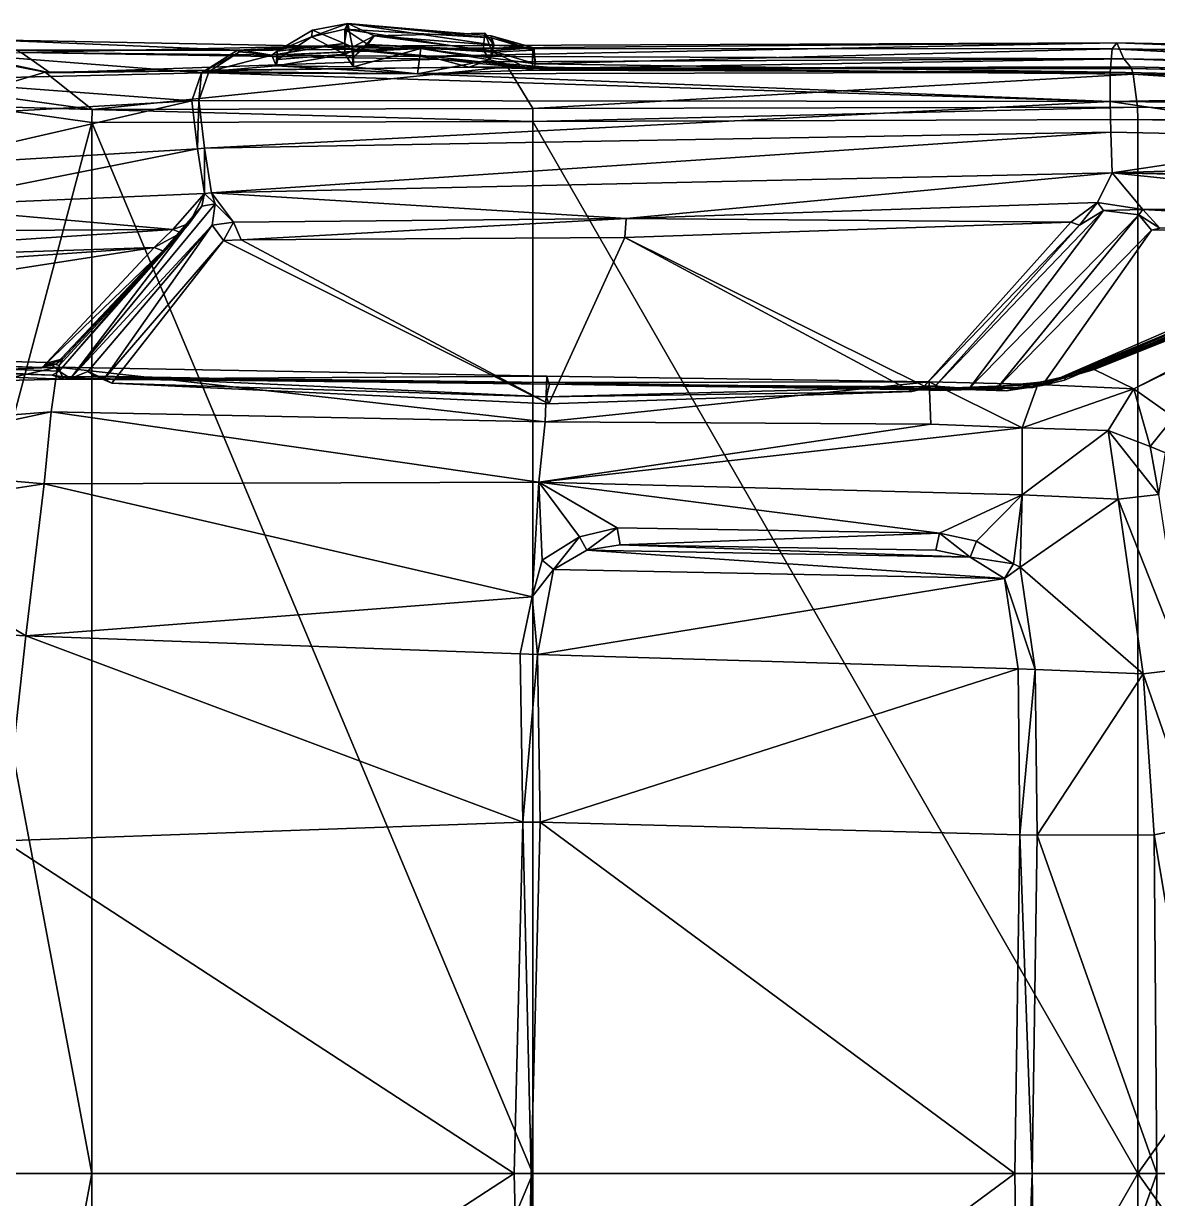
# Model space of a CAD drawing. Header units: metres. Extents: x -7 to 7, y -2.9 to 2.9.
# Drawn here: x -1.993 to 0.642, y -0.058 to 2.673 of the extents above; entities that cross this region are included whole.
import ezdxf

# ---------------------------------------------------------------- set-up
doc = ezdxf.new("R2010")
doc.units = ezdxf.units.M

msp = doc.modelspace()

# ---------------------------------------------------------------- linework, layer by layer
for points in [[(-1.32165, 2.6571, 0.349059), (-1.24695, 2.62613, 0.331205), (-1.40345, 2.60874, 0.321786)], [(-1.40345, 2.60874, 0.321786), (-1.32416, 2.64196, 0.4336), (-1.32165, 2.6571, 0.349059)], [(-1.24652, 2.6599, 0.430142), (-1.23966, 2.67296, 0.370138), (-1.32416, 2.64196, 0.4336)], [(-1.32416, 2.64196, 0.4336), (-1.23966, 2.67296, 0.370138), (-1.32165, 2.6571, 0.349059)], [(-1.32416, 2.64196, 0.4336), (-1.2466, 2.6015, 0.440713), (-1.24652, 2.6599, 0.430142)], [(-1.23966, 2.67296, 0.370138), (-1.24695, 2.62613, 0.331205), (-1.32165, 2.6571, 0.349059)], [(-1.23966, 2.67296, 0.370138), (-1.22886, 2.61796, 0.328413), (-1.24695, 2.62613, 0.331205)], [(-1.2466, 2.6015, 0.440713), (-1.19314, 2.62447, 0.430152), (-1.24652, 2.6599, 0.430142)], [(-0.905287, 2.63955, 0.415147), (-1.23966, 2.67296, 0.370138), (-1.24652, 2.6599, 0.430142)], [(-1.24652, 2.6599, 0.430142), (-0.901597, 2.60625, 0.428492), (-0.905287, 2.63955, 0.415147)], [(-1.19314, 2.62447, 0.430152), (-0.901597, 2.60625, 0.428492), (-1.24652, 2.6599, 0.430142)], [(-1.17836, 2.64461, 0.360145), (-1.22886, 2.61796, 0.328413), (-1.23966, 2.67296, 0.370138)], [(-1.23966, 2.67296, 0.370138), (-0.905287, 2.63955, 0.415147), (-0.90634, 2.64453, 0.380146)], [(-0.899438, 2.62259, 0.353485), (-1.23966, 2.67296, 0.370138), (-0.90634, 2.64453, 0.380146)], [(-0.899438, 2.62259, 0.353485), (-1.17836, 2.64461, 0.360145), (-1.23966, 2.67296, 0.370138)], [(-0.899438, 2.62259, 0.353485), (-0.920838, 2.65053, 0.341915), (-1.17836, 2.64461, 0.360145)], [(-0.920838, 2.65053, 0.341915), (-0.924574, 2.61176, 0.434739), (-1.17836, 2.64461, 0.360145)], [(-0.904421, 2.60909, 0.344236), (-0.924574, 2.61176, 0.434739), (-0.920838, 2.65053, 0.341915)], [(-0.899438, 2.62259, 0.353485), (-0.904421, 2.60909, 0.344236), (-0.920838, 2.65053, 0.341915)], [(-1.49603, 2.61105, 0.193789), (-2.07531, 2.63479, -0.394852), (-2.25022, 2.61085, 0.172355)], [(-1.30951, 2.62029, -0.307766), (-1.99899, 2.60551, -0.699842), (-2.07531, 2.63479, -0.394852)], [(-2.07531, 2.63479, -0.394852), (-1.49603, 2.61105, 0.193789), (-1.30951, 2.62029, -0.307766)], [(-1.40345, 2.60874, 0.321786), (-1.24695, 2.62613, 0.331205), (-1.41616, 2.59934, 0.302661)], [(-1.41616, 2.59934, 0.302661), (-1.24695, 2.62613, 0.331205), (-1.22623, 2.60676, 0.310563)], [(-1.32416, 2.64196, 0.4336), (-1.40345, 2.60874, 0.321786), (-1.40197, 2.5893, 0.443252)], [(-1.2466, 2.6015, 0.440713), (-1.32416, 2.64196, 0.4336), (-1.40197, 2.5893, 0.443252)], [(-1.07003, 2.61474, 0.260155), (0.547919, 2.62789, -0.279849), (-1.29672, 2.62041, -0.29193)], [(0.547919, 2.62789, -0.279849), (-1.04982, 2.59686, -0.796142), (-1.29672, 2.62041, -0.29193)], [(-1.22886, 2.61796, 0.328413), (-1.22623, 2.60676, 0.310563), (-1.24695, 2.62613, 0.331205)], [(-1.19314, 2.62447, 0.430152), (-1.2466, 2.6015, 0.440713), (-1.22881, 2.59276, 0.440162)], [(-1.17836, 2.64461, 0.360145), (-1.22881, 2.59276, 0.440162), (-1.22886, 2.61796, 0.328413)], [(-1.22881, 2.59276, 0.440162), (-1.17836, 2.64461, 0.360145), (-1.19314, 2.62447, 0.430152)], [(-1.17836, 2.64461, 0.360145), (-0.924574, 2.61176, 0.434739), (-1.19314, 2.62447, 0.430152)], [(-0.901597, 2.60625, 0.428492), (-1.19314, 2.62447, 0.430152), (-0.924574, 2.61176, 0.434739)], [(0.547919, 2.62789, -0.279849), (-1.07003, 2.61474, 0.260155), (0.537069, 2.61393, 0.260155)], [(-1.04982, 2.59686, -0.796142), (0.547919, 2.62789, -0.279849), (0.564314, 2.59091, -0.779838)], [(-0.809237, 2.61089, 0.409718), (-0.90634, 2.64453, 0.380146), (-0.905287, 2.63955, 0.415147)], [(-0.807509, 2.61619, 0.376727), (-0.899438, 2.62259, 0.353485), (-0.90634, 2.64453, 0.380146)], [(-0.90634, 2.64453, 0.380146), (-0.809237, 2.61089, 0.409718), (-0.807509, 2.61619, 0.376727)], [(-0.809237, 2.61089, 0.409718), (-0.905287, 2.63955, 0.415147), (-0.901597, 2.60625, 0.428492)], [(-0.899438, 2.62259, 0.353485), (-0.807509, 2.61619, 0.376727), (-0.904421, 2.60909, 0.344236)], [(0.537069, 2.61393, 0.260155), (2.36742, 2.59377, -0.215551), (0.547919, 2.62789, -0.279849)], [(2.36742, 2.59377, -0.215551), (2.34578, 2.56036, -0.710614), (0.547919, 2.62789, -0.279849)], [(0.547919, 2.62789, -0.279849), (2.34578, 2.56036, -0.710614), (0.564314, 2.59091, -0.779838)], [(-1.57944, 2.55809, 0.469455), (-2.25022, 2.61085, 0.172355), (-2.25632, 2.5421, 0.445176)], [(-2.25022, 2.61085, 0.172355), (-1.57944, 2.55809, 0.469455), (-1.49603, 2.61105, 0.193789)], [(-1.93148, 2.55815, -0.989828), (-2.13942, 2.59862, -1.15531), (-2.15164, 2.60214, -1.10246)], [(-1.93148, 2.55815, -0.989828), (-2.15164, 2.60214, -1.10246), (-2.13295, 2.601, -0.984841)], [(-1.9425, 2.55998, -1.15983), (-2.10732, 2.51068, -1.30218), (-2.13942, 2.59862, -1.15531)], [(-2.13942, 2.59862, -1.15531), (-1.93148, 2.55815, -0.989828), (-1.9425, 2.55998, -1.15983)], [(-2.13295, 2.601, -0.984841), (-1.99899, 2.60551, -0.699842), (-1.93148, 2.55815, -0.989828)], [(-1.99899, 2.60551, -0.699842), (-1.30951, 2.62029, -0.307766), (-1.07126, 2.5959, -0.792499)], [(-1.02814, 2.5904, -0.836287), (-1.93148, 2.55815, -0.989828), (-1.99899, 2.60551, -0.699842)], [(-1.02814, 2.5904, -0.836287), (-1.99899, 2.60551, -0.699842), (-1.07126, 2.5959, -0.792499)], [(-1.57944, 2.55809, 0.469455), (-1.49135, 2.6072, 0.23117), (-1.49603, 2.61105, 0.193789)], [(-1.56191, 2.56134, 0.467894), (-1.49135, 2.6072, 0.23117), (-1.57944, 2.55809, 0.469455)], [(-1.56191, 2.56134, 0.467894), (-1.41616, 2.59934, 0.302661), (-1.49135, 2.6072, 0.23117)], [(-1.4061, 2.57431, 0.457272), (-1.41616, 2.59934, 0.302661), (-1.56191, 2.56134, 0.467894)], [(-1.4808, 2.61058, 0.203139), (-1.29672, 2.62041, -0.29193), (-1.49603, 2.61105, 0.193789)], [(-1.49603, 2.61105, 0.193789), (-1.29672, 2.62041, -0.29193), (-1.30951, 2.62029, -0.307766)], [(-1.49603, 2.61105, 0.193789), (-1.49135, 2.6072, 0.23117), (-1.4808, 2.61058, 0.203139)], [(-1.41616, 2.59934, 0.302661), (-1.4808, 2.61058, 0.203139), (-1.49135, 2.6072, 0.23117)], [(-1.07003, 2.61474, 0.260155), (-1.29672, 2.62041, -0.29193), (-1.4808, 2.61058, 0.203139)], [(-1.41616, 2.59934, 0.302661), (-1.07003, 2.61474, 0.260155), (-1.4808, 2.61058, 0.203139)], [(-1.07003, 2.61474, 0.260155), (-1.41616, 2.59934, 0.302661), (-1.22623, 2.60676, 0.310563)], [(-1.4061, 2.57431, 0.457272), (-1.40345, 2.60874, 0.321786), (-1.41616, 2.59934, 0.302661)], [(-1.40197, 2.5893, 0.443252), (-1.40345, 2.60874, 0.321786), (-1.4061, 2.57431, 0.457272)], [(-1.2466, 2.6015, 0.440713), (-1.4061, 2.57431, 0.457272), (-1.22645, 2.57253, 0.45435)], [(-1.4061, 2.57431, 0.457272), (-1.2466, 2.6015, 0.440713), (-1.40197, 2.5893, 0.443252)], [(-1.29672, 2.62041, -0.29193), (-1.07126, 2.5959, -0.792499), (-1.30951, 2.62029, -0.307766)], [(-1.07126, 2.5959, -0.792499), (-1.29672, 2.62041, -0.29193), (-1.04982, 2.59686, -0.796142)], [(-1.22645, 2.57253, 0.45435), (-1.22881, 2.59276, 0.440162), (-1.2466, 2.6015, 0.440713)], [(-1.22881, 2.59276, 0.440162), (-1.22623, 2.60676, 0.310563), (-1.22886, 2.61796, 0.328413)], [(-1.22645, 2.57253, 0.45435), (-1.22623, 2.60676, 0.310563), (-1.22881, 2.59276, 0.440162)], [(-1.22623, 2.60676, 0.310563), (-1.22645, 2.57253, 0.45435), (-1.07003, 2.61474, 0.260155)], [(-1.07003, 2.61474, 0.260155), (-1.22645, 2.57253, 0.45435), (-1.0774, 2.55573, 0.510172)], [(-0.909433, 2.5883, 0.433706), (-1.07003, 2.61474, 0.260155), (-1.0774, 2.55573, 0.510172)], [(-1.07126, 2.5959, -0.792499), (-1.04982, 2.59686, -0.796142), (-1.02814, 2.5904, -0.836287)], [(-0.904421, 2.60909, 0.344236), (-0.803598, 2.57889, 0.354368), (-1.07003, 2.61474, 0.260155)], [(-1.07003, 2.61474, 0.260155), (-0.909433, 2.5883, 0.433706), (-0.904421, 2.60909, 0.344236)], [(-1.07003, 2.61474, 0.260155), (-0.803598, 2.57889, 0.354368), (0.537069, 2.61393, 0.260155)], [(0.564314, 2.59091, -0.779838), (-0.930961, 2.58413, -0.891936), (-1.04982, 2.59686, -0.796142)], [(-0.930961, 2.58413, -0.891936), (-1.02814, 2.5904, -0.836287), (-1.04982, 2.59686, -0.796142)], [(-0.909433, 2.5883, 0.433706), (-0.901597, 2.60625, 0.428492), (-0.924574, 2.61176, 0.434739)], [(-0.924574, 2.61176, 0.434739), (-0.904421, 2.60909, 0.344236), (-0.909433, 2.5883, 0.433706)], [(-0.810737, 2.56442, 0.427891), (-0.901597, 2.60625, 0.428492), (-0.909433, 2.5883, 0.433706)], [(-0.904421, 2.60909, 0.344236), (-0.807509, 2.61619, 0.376727), (-0.803598, 2.57889, 0.354368)], [(-0.809237, 2.61089, 0.409718), (-0.901597, 2.60625, 0.428492), (-0.810737, 2.56442, 0.427891)], [(-0.803598, 2.57889, 0.354368), (-0.809237, 2.61089, 0.409718), (-0.810737, 2.56442, 0.427891)], [(-0.807509, 2.61619, 0.376727), (-0.809237, 2.61089, 0.409718), (-0.803598, 2.57889, 0.354368)], [(0.537069, 2.61393, 0.260155), (-0.803598, 2.57889, 0.354368), (0.532647, 2.55996, 0.535171)], [(2.29722, 2.5217, 0.547909), (0.537069, 2.61393, 0.260155), (0.532647, 2.55996, 0.535171)], [(2.3466, 2.57674, 0.309615), (2.36742, 2.59377, -0.215551), (0.537069, 2.61393, 0.260155)], [(0.537069, 2.61393, 0.260155), (2.29722, 2.5217, 0.547909), (2.3466, 2.57674, 0.309615)], [(-0.868572, 2.57246, -1.17483), (-1.83345, 2.47296, -1.30738), (-1.9425, 2.55998, -1.15983)], [(-1.9425, 2.55998, -1.15983), (-0.957567, 2.57157, -0.984832), (-0.868572, 2.57246, -1.17483)], [(-0.957567, 2.57157, -0.984832), (-1.9425, 2.55998, -1.15983), (-1.93148, 2.55815, -0.989828)], [(-1.93148, 2.55815, -0.989828), (-1.02814, 2.5904, -0.836287), (-0.957567, 2.57157, -0.984832)], [(-1.83345, 2.47296, -1.30738), (-0.868572, 2.57246, -1.17483), (-0.809279, 2.47512, -1.32752)], [(-1.0774, 2.55573, 0.510172), (-1.4061, 2.57431, 0.457272), (-1.56191, 2.56134, 0.467894)], [(-1.4061, 2.57431, 0.457272), (-1.0774, 2.55573, 0.510172), (-1.22645, 2.57253, 0.45435)], [(-1.0774, 2.55573, 0.510172), (-0.810737, 2.56442, 0.427891), (-0.909433, 2.5883, 0.433706)], [(-1.02814, 2.5904, -0.836287), (-0.934404, 2.58009, -0.911788), (-0.957567, 2.57157, -0.984832)], [(-0.934404, 2.58009, -0.911788), (-1.02814, 2.5904, -0.836287), (-0.930961, 2.58413, -0.891936)], [(-0.794258, 2.56777, -0.976906), (-0.957567, 2.57157, -0.984832), (-0.934404, 2.58009, -0.911788)], [(-0.957567, 2.57157, -0.984832), (-0.76318, 2.56734, -0.994778), (-0.868572, 2.57246, -1.17483)], [(-0.76318, 2.56734, -0.994778), (-0.957567, 2.57157, -0.984832), (-0.794258, 2.56777, -0.976906)], [(-0.930961, 2.58413, -0.891936), (-0.794258, 2.56777, -0.976906), (-0.934404, 2.58009, -0.911788)], [(0.564314, 2.59091, -0.779838), (-0.746988, 2.56933, -0.979031), (-0.930961, 2.58413, -0.891936)], [(-0.794258, 2.56777, -0.976906), (-0.930961, 2.58413, -0.891936), (-0.746988, 2.56933, -0.979031)], [(0.585698, 2.55502, -1.16483), (-0.809279, 2.47512, -1.32752), (-0.868572, 2.57246, -1.17483)], [(-0.76318, 2.56734, -0.994778), (0.585698, 2.55502, -1.16483), (-0.868572, 2.57246, -1.17483)], [(0.532647, 2.55996, 0.535171), (-0.803598, 2.57889, 0.354368), (-0.810737, 2.56442, 0.427891)], [(-0.746988, 2.56933, -0.979031), (-0.76318, 2.56734, -0.994778), (-0.794258, 2.56777, -0.976906)], [(-0.746988, 2.56933, -0.979031), (0.581985, 2.56842, -0.999762), (-0.76318, 2.56734, -0.994778)], [(0.581985, 2.56842, -0.999762), (0.585698, 2.55502, -1.16483), (-0.76318, 2.56734, -0.994778)], [(-0.746988, 2.56933, -0.979031), (0.564314, 2.59091, -0.779838), (0.57983, 2.5721, -0.984036)], [(0.581985, 2.56842, -0.999762), (-0.746988, 2.56933, -0.979031), (0.57983, 2.5721, -0.984036)], [(2.34578, 2.56036, -0.710614), (2.31635, 2.53222, -0.974068), (0.564314, 2.59091, -0.779838)], [(0.564314, 2.59091, -0.779838), (2.31635, 2.53222, -0.974068), (0.57983, 2.5721, -0.984036)], [(2.31635, 2.53222, -0.974068), (0.581985, 2.56842, -0.999762), (0.57983, 2.5721, -0.984036)], [(2.31672, 2.52916, -0.989812), (0.585698, 2.55502, -1.16483), (0.581985, 2.56842, -0.999762)], [(2.31672, 2.52916, -0.989812), (0.581985, 2.56842, -0.999762), (2.31635, 2.53222, -0.974068)], [(-1.60174, 2.49321, 0.609899), (-2.25632, 2.5421, 0.445176), (-2.26639, 2.45503, 0.600202)], [(-2.25632, 2.5421, 0.445176), (-1.60174, 2.49321, 0.609899), (-1.57944, 2.55809, 0.469455)], [(-2.10732, 2.51068, -1.30218), (-1.9425, 2.55998, -1.15983), (-1.83345, 2.47296, -1.30738)], [(-1.5858, 2.49434, 0.61071), (-1.57944, 2.55809, 0.469455), (-1.60174, 2.49321, 0.609899)], [(0.532375, 2.49199, 0.665192), (-1.5635, 2.55844, 0.47183), (-1.5858, 2.49434, 0.61071)], [(-1.57944, 2.55809, 0.469455), (-1.5858, 2.49434, 0.61071), (-1.5635, 2.55844, 0.47183)], [(-1.57944, 2.55809, 0.469455), (-1.5635, 2.55844, 0.47183), (-1.56191, 2.56134, 0.467894)], [(-1.0774, 2.55573, 0.510172), (-1.56191, 2.56134, 0.467894), (-1.5635, 2.55844, 0.47183)], [(0.532375, 2.49199, 0.665192), (-1.0774, 2.55573, 0.510172), (-1.5635, 2.55844, 0.47183)], [(0.532647, 2.55996, 0.535171), (-0.810737, 2.56442, 0.427891), (-1.0774, 2.55573, 0.510172)], [(-1.0774, 2.55573, 0.510172), (0.532375, 2.49199, 0.665192), (0.532647, 2.55996, 0.535171)], [(-0.809279, 2.47512, -1.32752), (0.585698, 2.55502, -1.16483), (0.595511, 2.47861, -1.32674)], [(0.532375, 2.49199, 0.665192), (2.29722, 2.5217, 0.547909), (0.532647, 2.55996, 0.535171)], [(2.32211, 2.5256, -1.15482), (2.30596, 2.44101, -1.30737), (0.585698, 2.55502, -1.16483)], [(0.585698, 2.55502, -1.16483), (2.30596, 2.44101, -1.30737), (0.595511, 2.47861, -1.32674)], [(0.585698, 2.55502, -1.16483), (2.31672, 2.52916, -0.989812), (2.32211, 2.5256, -1.15482)], [(1.10447, 2.48612, 0.685193), (2.29722, 2.5217, 0.547909), (0.532375, 2.49199, 0.665192)], [(-2.26217, 2.34109, 0.675236), (-1.60174, 2.49321, 0.609899), (-2.26639, 2.45503, 0.600202)], [(-1.58853, 2.38133, 0.694649), (-1.60174, 2.49321, 0.609899), (-2.26217, 2.34109, 0.675236)], [(-1.83345, 2.47296, -1.30738), (-2.10391, 2.48096, -1.32015), (-2.10732, 2.51068, -1.30218)], [(-1.58853, 2.38133, 0.694649), (-1.5858, 2.49434, 0.61071), (-1.60174, 2.49321, 0.609899)], [(-1.5726, 2.38288, 0.695604), (-1.5858, 2.49434, 0.61071), (-1.58853, 2.38133, 0.694649)], [(-1.5726, 2.38288, 0.695604), (0.532375, 2.49199, 0.665192), (-1.5858, 2.49434, 0.61071)], [(0.534145, 2.42003, 0.735212), (0.532375, 2.49199, 0.665192), (-1.5726, 2.38288, 0.695604)], [(0.534145, 2.42003, 0.735212), (1.09229, 2.409, 0.750215), (0.532375, 2.49199, 0.665192)], [(0.532375, 2.49199, 0.665192), (1.09229, 2.409, 0.750215), (1.10447, 2.48612, 0.685193)], [(-1.83446, 2.44308, -1.32479), (-2.10391, 2.48096, -1.32015), (-1.83345, 2.47296, -1.30738)], [(-1.83446, 2.44308, -1.32479), (-2.10391, 1.43054, -1.3198), (-2.10391, 2.48096, -1.32015)], [(-1.83345, 2.47296, -1.30738), (-0.80942, 2.44504, -1.34479), (-1.83446, 2.44308, -1.32479)], [(-0.80942, 2.44504, -1.34479), (-1.83345, 2.47296, -1.30738), (-0.809279, 2.47512, -1.32752)], [(0.596606, 2.45008, -1.3448), (-0.80942, 2.44504, -1.34479), (0.595511, 2.47861, -1.32674)], [(0.595511, 2.47861, -1.32674), (-0.80942, 2.44504, -1.34479), (-0.809279, 2.47512, -1.32752)], [(2.30596, 2.44101, -1.30737), (0.596606, 2.45008, -1.3448), (0.595511, 2.47861, -1.32674)], [(-2.10391, 1.43054, -1.3198), (-1.83446, 2.44308, -1.32479), (-1.83446, 0, -1.32407)], [(-0.80942, 2.44504, -1.34479), (-0.80942, 0, -1.34407), (-1.83446, 2.44308, -1.32479)], [(-1.83446, 2.44308, -1.32479), (-0.80942, 0, -1.34407), (-1.83446, 0, -1.32407)], [(0.596606, 2.45008, -1.3448), (0.596606, 0, -1.34407), (-0.80942, 2.44504, -1.34479)], [(-0.80942, 2.44504, -1.34479), (0.596606, 0, -1.34407), (-0.80942, 0, -1.34407)], [(2.30412, 2.41135, -1.32478), (0.596606, 2.45008, -1.3448), (2.30596, 2.44101, -1.30737)], [(2.30412, 2.41135, -1.32478), (0.596606, 0, -1.34407), (0.596606, 2.45008, -1.3448)], [(-1.55632, 2.27915, 0.735736), (0.534145, 2.42003, 0.735212), (-1.5726, 2.38288, 0.695604)], [(0.53715, 2.32607, 0.785241), (0.534145, 2.42003, 0.735212), (-1.55632, 2.27915, 0.735736)], [(0.53715, 2.32607, 0.785241), (1.09229, 2.409, 0.750215), (0.534145, 2.42003, 0.735212)], [(1.09229, 2.409, 0.750215), (0.53715, 2.32607, 0.785241), (1.12199, 2.34433, 0.800235)], [(0.596606, 0, -1.34407), (2.30412, 2.41135, -1.32478), (2.30412, 0, -1.32407)], [(-2.25918, 2.24813, 0.730263), (-1.58853, 2.38133, 0.694649), (-2.26217, 2.34109, 0.675236)], [(-1.57256, 2.27783, 0.735112), (-1.58853, 2.38133, 0.694649), (-2.25918, 2.24813, 0.730263)], [(-1.57256, 2.27783, 0.735112), (-1.5726, 2.38288, 0.695604), (-1.58853, 2.38133, 0.694649)], [(-1.55632, 2.27915, 0.735736), (-1.5726, 2.38288, 0.695604), (-1.57256, 2.27783, 0.735112)], [(-1.55632, 2.27915, 0.735736), (-0.592675, 2.21943, 0.808889), (0.53715, 2.32607, 0.785241)], [(0.53715, 2.32607, 0.785241), (-0.592675, 2.21943, 0.808889), (0.503173, 2.2571, 0.833698)], [(0.503173, 2.2571, 0.833698), (0.608156, 2.24051, 0.823728), (0.53715, 2.32607, 0.785241)], [(1.481, 2.31384, 0.801911), (1.12199, 2.34433, 0.800235), (0.53715, 2.32607, 0.785241)], [(1.481, 2.31384, 0.801911), (0.53715, 2.32607, 0.785241), (1.47797, 2.30492, 0.799882)], [(1.47797, 2.30492, 0.799882), (0.53715, 2.32607, 0.785241), (1.35508, 2.24089, 0.839253)], [(1.35508, 2.24089, 0.839253), (0.53715, 2.32607, 0.785241), (0.608156, 2.24051, 0.823728)], [(0.68057, 1.7577, 1.83457), (1.52572, 2.30841, 0.916647), (0.587529, 1.8239, 1.86039)], [(1.48771, 2.26524, 0.896117), (0.587529, 1.8239, 1.86039), (1.52572, 2.30841, 0.916647)], [(-1.57256, 2.27783, 0.735112), (-2.25918, 2.24813, 0.730263), (-1.64587, 2.19431, 0.802694)], [(-1.57256, 2.27783, 0.735112), (-1.64587, 2.19431, 0.802694), (-1.60817, 2.20842, 0.808031)], [(-1.57256, 2.27783, 0.735112), (-1.60817, 2.20842, 0.808031), (-1.57844, 2.2485, 0.765372)], [(-1.54815, 2.25352, 0.755527), (-1.57256, 2.27783, 0.735112), (-1.57844, 2.2485, 0.765372)], [(-1.55632, 2.27915, 0.735736), (-1.57256, 2.27783, 0.735112), (-1.54815, 2.25352, 0.755527)], [(-0.592675, 2.21943, 0.808889), (-1.55632, 2.27915, 0.735736), (-1.50505, 2.211, 0.793308)], [(-1.50505, 2.211, 0.793308), (-1.55632, 2.27915, 0.735736), (-1.54815, 2.25352, 0.755527)], [(-1.64587, 2.19431, 0.802694), (-2.25918, 2.24813, 0.730263), (-2.87956, 2.1875, 0.740281)], [(-1.91038, 1.86517, 1.68538), (-1.57844, 2.2485, 0.765372), (-1.62651, 2.18634, 0.828564)], [(-1.88409, 1.8477, 1.70176), (-1.57844, 2.2485, 0.765372), (-1.91038, 1.86517, 1.68538)], [(-1.57844, 2.2485, 0.765372), (-1.88409, 1.8477, 1.70176), (-1.54815, 2.25352, 0.755527)], [(-1.88409, 1.8477, 1.70176), (-1.55448, 2.20418, 0.815874), (-1.54815, 2.25352, 0.755527)], [(-1.62651, 2.18634, 0.828564), (-1.57844, 2.2485, 0.765372), (-1.60817, 2.20842, 0.808031)], [(-1.50505, 2.211, 0.793308), (-1.54815, 2.25352, 0.755527), (-1.55448, 2.20418, 0.815874)], [(-0.592675, 2.21943, 0.808889), (0.440807, 2.21119, 0.854529), (0.503173, 2.2571, 0.833698)], [(0.461204, 2.20429, 0.871912), (0.503173, 2.2571, 0.833698), (0.440807, 2.21119, 0.854529)], [(0.466468, 1.85994, 1.87371), (1.43509, 2.25587, 0.840372), (0.441755, 1.85436, 1.84769)], [(1.43509, 2.25587, 0.840372), (1.31465, 2.22604, 0.870573), (0.441755, 1.85436, 1.84769)], [(0.516592, 2.23811, 0.842686), (0.503173, 2.2571, 0.833698), (0.461204, 2.20429, 0.871912)], [(1.48771, 2.26524, 0.896117), (0.466468, 1.85994, 1.87371), (0.495042, 1.86892, 1.89038)], [(0.466468, 1.85994, 1.87371), (1.48771, 2.26524, 0.896117), (1.47251, 2.26455, 0.852551)], [(1.43509, 2.25587, 0.840372), (0.466468, 1.85994, 1.87371), (1.47251, 2.26455, 0.852551)], [(0.495042, 1.86892, 1.89038), (0.587529, 1.8239, 1.86039), (1.48771, 2.26524, 0.896117)], [(0.608156, 2.24051, 0.823728), (0.503173, 2.2571, 0.833698), (0.516592, 2.23811, 0.842686)], [(0.608156, 2.24051, 0.823728), (0.516592, 2.23811, 0.842686), (0.598666, 2.22849, 0.832853)], [(0.608156, 2.24051, 0.823728), (0.598666, 2.22849, 0.832853), (0.647683, 2.19693, 0.840232)], [(1.35508, 2.24089, 0.839253), (0.608156, 2.24051, 0.823728), (1.3027, 2.23875, 0.838222)], [(1.3027, 2.23875, 0.838222), (0.608156, 2.24051, 0.823728), (1.23842, 2.20626, 0.848161)], [(1.23842, 2.20626, 0.848161), (0.608156, 2.24051, 0.823728), (0.647683, 2.19693, 0.840232)], [(-1.50505, 2.211, 0.793308), (-1.48708, 2.17005, 0.81232), (-0.592675, 2.21943, 0.808889)], [(-0.592675, 2.21943, 0.808889), (-1.48708, 2.17005, 0.81232), (-0.595463, 2.17545, 0.830426)], [(0.440807, 2.21119, 0.854529), (-0.592675, 2.21943, 0.808889), (-0.595463, 2.17545, 0.830426)], [(0.204656, 1.82457, 1.81805), (0.516592, 2.23811, 0.842686), (0.125248, 1.83017, 1.82773)], [(0.461204, 2.20429, 0.871912), (0.125248, 1.83017, 1.82773), (0.516592, 2.23811, 0.842686)], [(0.516592, 2.23811, 0.842686), (0.204656, 1.82457, 1.81805), (0.598666, 2.22849, 0.832853)], [(0.268493, 1.82376, 1.7573), (0.598666, 2.22849, 0.832853), (0.204656, 1.82457, 1.81805)], [(0.598666, 2.22849, 0.832853), (0.268493, 1.82376, 1.7573), (0.628698, 2.19282, 0.856278)], [(0.441755, 1.85436, 1.84769), (1.31465, 2.22604, 0.870573), (0.430893, 1.85351, 1.79368)], [(1.25105, 2.19387, 0.880387), (0.430893, 1.85351, 1.79368), (1.31465, 2.22604, 0.870573)], [(0.647683, 2.19693, 0.840232), (0.598666, 2.22849, 0.832853), (0.628698, 2.19282, 0.856278)], [(-1.64587, 2.19431, 0.802694), (-2.87956, 2.1875, 0.740281), (-2.8821, 2.11242, 0.807024)], [(-2.8821, 2.11242, 0.807024), (-1.68921, 2.15193, 0.822841), (-1.64587, 2.19431, 0.802694)], [(-1.91038, 1.86517, 1.68538), (-1.62651, 2.18634, 0.828564), (-1.91005, 1.87838, 1.64625)], [(-1.91005, 1.87838, 1.64625), (-1.62651, 2.18634, 0.828564), (-1.90178, 1.8934, 1.60497)], [(-1.66957, 2.14427, 0.848539), (-1.90178, 1.8934, 1.60497), (-1.62651, 2.18634, 0.828564)], [(-1.55448, 2.20418, 0.815874), (-1.88409, 1.8477, 1.70176), (-1.84365, 1.8642, 1.6409)], [(-1.80613, 1.84737, 1.60898), (-1.55448, 2.20418, 0.815874), (-1.84365, 1.8642, 1.6409)], [(-1.52848, 2.16867, 0.82421), (-1.55448, 2.20418, 0.815874), (-1.80613, 1.84737, 1.60898)], [(-1.68921, 2.15193, 0.822841), (-1.62651, 2.18634, 0.828564), (-1.64587, 2.19431, 0.802694)], [(-1.66957, 2.14427, 0.848539), (-1.62651, 2.18634, 0.828564), (-1.68921, 2.15193, 0.822841)], [(-1.64587, 2.19431, 0.802694), (-1.62651, 2.18634, 0.828564), (-1.60817, 2.20842, 0.808031)], [(-1.52848, 2.16867, 0.82421), (-1.50505, 2.211, 0.793308), (-1.55448, 2.20418, 0.815874)], [(-1.50505, 2.211, 0.793308), (-1.52848, 2.16867, 0.82421), (-1.48708, 2.17005, 0.81232)], [(-0.595463, 2.17545, 0.830426), (0.10012, 1.8299, 1.77817), (0.440807, 2.21119, 0.854529)], [(0.440807, 2.21119, 0.854529), (0.10012, 1.8299, 1.77817), (0.461204, 2.20429, 0.871912)], [(0.125248, 1.83017, 1.82773), (0.461204, 2.20429, 0.871912), (0.10012, 1.8299, 1.77817)], [(0.374136, 1.83152, 1.76974), (0.628698, 2.19282, 0.856278), (0.268493, 1.82376, 1.7573)], [(0.374136, 1.83152, 1.76974), (1.23842, 2.20626, 0.848161), (0.628698, 2.19282, 0.856278)], [(1.23842, 2.20626, 0.848161), (0.374136, 1.83152, 1.76974), (1.25105, 2.19387, 0.880387)], [(1.25105, 2.19387, 0.880387), (0.374136, 1.83152, 1.76974), (0.426456, 1.84424, 1.73617)], [(0.426456, 1.84424, 1.73617), (0.430893, 1.85351, 1.79368), (1.25105, 2.19387, 0.880387)], [(0.628698, 2.19282, 0.856278), (1.23842, 2.20626, 0.848161), (0.647683, 2.19693, 0.840232)], [(-1.78826, 1.8367, 1.63548), (-1.52848, 2.16867, 0.82421), (-1.80613, 1.84737, 1.60898)], [(-0.772308, 1.78876, 1.76911), (-1.52848, 2.16867, 0.82421), (-1.78826, 1.8367, 1.63548)], [(-1.52848, 2.16867, 0.82421), (-0.772308, 1.78876, 1.76911), (-1.48708, 2.17005, 0.81232)], [(-1.48708, 2.17005, 0.81232), (-0.772308, 1.78876, 1.76911), (-0.595463, 2.17545, 0.830426)], [(0.071426, 1.81781, 1.80036), (-0.595463, 2.17545, 0.830426), (-0.772308, 1.78876, 1.76911)], [(0.10012, 1.8299, 1.77817), (-0.595463, 2.17545, 0.830426), (0.071426, 1.81781, 1.80036)], [(-3.25294, 1.91001, 1.11583), (-1.68921, 2.15193, 0.822841), (-2.8792, 2.07026, 0.83096)], [(-1.94989, 1.87364, 1.57528), (-1.68921, 2.15193, 0.822841), (-3.25294, 1.91001, 1.11583)], [(-2.8792, 2.07026, 0.83096), (-1.68921, 2.15193, 0.822841), (-2.8821, 2.11242, 0.807024)], [(-1.68921, 2.15193, 0.822841), (-1.94989, 1.87364, 1.57528), (-1.66957, 2.14427, 0.848539)], [(-1.66957, 2.14427, 0.848539), (-1.94989, 1.87364, 1.57528), (-1.91797, 1.8815, 1.56115)], [(-1.90178, 1.8934, 1.60497), (-1.66957, 2.14427, 0.848539), (-1.91797, 1.8815, 1.56115)], [(-1.92682, 1.85575, 1.71377), (-3.26937, 1.91774, 1.15895), (-3.29249, 1.89821, 1.23537)], [(-1.91038, 1.86517, 1.68538), (-3.26937, 1.91774, 1.15895), (-1.92682, 1.85575, 1.71377)], [(-1.94989, 1.87364, 1.57528), (-3.26937, 1.91774, 1.15895), (-1.93371, 1.88535, 1.61909)], [(-3.26937, 1.91774, 1.15895), (-1.91038, 1.86517, 1.68538), (-1.93371, 1.88535, 1.61909)], [(-3.26937, 1.91774, 1.15895), (-1.94989, 1.87364, 1.57528), (-3.25294, 1.91001, 1.11583)], [(-1.89985, 1.84626, 1.75538), (-3.29249, 1.89821, 1.23537), (-3.34459, 1.81367, 1.33039)], [(-1.89985, 1.84626, 1.75538), (-1.92682, 1.85575, 1.71377), (-3.29249, 1.89821, 1.23537)], [(-1.94989, 1.87364, 1.57528), (-1.90178, 1.8934, 1.60497), (-1.91797, 1.8815, 1.56115)], [(-1.90178, 1.8934, 1.60497), (-1.94989, 1.87364, 1.57528), (-1.93371, 1.88535, 1.61909)], [(-1.90178, 1.8934, 1.60497), (-1.93371, 1.88535, 1.61909), (-1.91005, 1.87838, 1.64625)], [(-1.93371, 1.88535, 1.61909), (-1.91038, 1.86517, 1.68538), (-1.91005, 1.87838, 1.64625)], [(-1.91415, 1.87412, 1.79537), (-1.89985, 1.84626, 1.75538), (-3.34459, 1.81369, 1.37539)], [(-3.34459, 1.81369, 1.37539), (-2.60851, 1.71665, 1.70542), (-1.91415, 1.87412, 1.79537)], [(-1.91415, 1.87412, 1.79537), (-2.60851, 1.71665, 1.70542), (-1.92904, 1.76997, 1.84041)], [(-0.78073, 1.7473, 2.00041), (-1.91415, 1.87412, 1.79537), (-1.92904, 1.76997, 1.84041)], [(-1.92682, 1.85575, 1.71377), (-1.88409, 1.8477, 1.70176), (-1.91038, 1.86517, 1.68538)], [(-0.776864, 1.85333, 1.95038), (-1.89985, 1.84626, 1.75538), (-1.91415, 1.87412, 1.79537)], [(-1.91415, 1.87412, 1.79537), (-0.78073, 1.7473, 2.00041), (-0.776864, 1.85333, 1.95038)], [(-1.88409, 1.8477, 1.70176), (-1.8259, 1.85353, 1.66753), (-1.84365, 1.8642, 1.6409)], [(-1.80613, 1.84737, 1.60898), (-1.84365, 1.8642, 1.6409), (-1.78826, 1.8367, 1.63548)], [(-1.78826, 1.8367, 1.63548), (-1.84365, 1.8642, 1.6409), (-1.8259, 1.85353, 1.66753)], [(0.495042, 1.86892, 1.89038), (0.466468, 1.85994, 1.87371), (0.364413, 1.83354, 1.95039)], [(0.364413, 1.83354, 1.95039), (0.587529, 1.8239, 1.86039), (0.495042, 1.86892, 1.89038)], [(0.364413, 1.83354, 1.95039), (0.466468, 1.85994, 1.87371), (0.364413, 1.83353, 1.92539)], [(0.441755, 1.85436, 1.84769), (0.364413, 1.83353, 1.92539), (0.466468, 1.85994, 1.87371)], [(-3.34459, 1.81369, 1.37539), (-1.89985, 1.84626, 1.75538), (-3.34459, 1.81367, 1.33039)], [(-1.92682, 1.85575, 1.71377), (-1.89985, 1.84626, 1.75538), (-1.90525, 1.85219, 1.73205)], [(-1.90525, 1.85219, 1.73205), (-1.88409, 1.8477, 1.70176), (-1.92682, 1.85575, 1.71377)], [(-1.89985, 1.84626, 1.75538), (-0.772704, 1.83836, 1.89872), (-1.90525, 1.85219, 1.73205)], [(-0.772704, 1.83836, 1.89872), (-1.88409, 1.8477, 1.70176), (-1.90525, 1.85219, 1.73205)], [(-1.89985, 1.84626, 1.75538), (-0.776864, 1.85333, 1.95038), (-0.772704, 1.83836, 1.91538)], [(-0.772704, 1.83836, 1.91538), (-0.772704, 1.83836, 1.89872), (-1.89985, 1.84626, 1.75538)], [(-0.771029, 1.83474, 1.87075), (-1.8259, 1.85353, 1.66753), (-1.88409, 1.8477, 1.70176)], [(-0.771029, 1.83474, 1.87075), (-1.88409, 1.8477, 1.70176), (-0.772704, 1.83836, 1.89872)], [(-1.8259, 1.85353, 1.66753), (-0.777958, 1.80517, 1.81498), (-1.78826, 1.8367, 1.63548)], [(-1.8259, 1.85353, 1.66753), (-0.771029, 1.83474, 1.87075), (-0.777958, 1.80517, 1.81498)], [(-1.78826, 1.8367, 1.63548), (-0.777958, 1.80517, 1.81498), (-0.772308, 1.78876, 1.76911)], [(-0.776864, 1.85333, 1.95038), (-0.78073, 1.7473, 2.00041), (0.111331, 1.83984, 1.98038)], [(0.111331, 1.83984, 1.98038), (-0.78073, 1.7473, 2.00041), (0.115379, 1.74189, 2.02041)], [(-0.771029, 1.83474, 1.87075), (0.105552, 1.8287, 1.85024), (-0.777958, 1.80517, 1.81498)], [(0.111331, 1.83984, 1.98038), (-0.772704, 1.83836, 1.91538), (-0.776864, 1.85333, 1.95038)], [(-0.772704, 1.83836, 1.91538), (0.111331, 1.83984, 1.98038), (0.111502, 1.82383, 1.94039)], [(0.111502, 1.82383, 1.94039), (0.112205, 1.8205, 1.92372), (-0.772704, 1.83836, 1.91538)], [(-0.772704, 1.83836, 1.91538), (0.112205, 1.8205, 1.92372), (-0.772704, 1.83836, 1.89872)], [(0.110422, 1.82184, 1.89554), (-0.772704, 1.83836, 1.89872), (0.112205, 1.8205, 1.92372)], [(-0.772704, 1.83836, 1.89872), (0.110422, 1.82184, 1.89554), (-0.771029, 1.83474, 1.87075)], [(0.110422, 1.82184, 1.89554), (0.105552, 1.8287, 1.85024), (-0.771029, 1.83474, 1.87075)], [(0.105552, 1.8287, 1.85024), (0.125248, 1.83017, 1.82773), (0.071426, 1.81781, 1.80036)], [(0.071426, 1.81781, 1.80036), (0.125248, 1.83017, 1.82773), (0.10012, 1.8299, 1.77817)], [(0.105552, 1.8287, 1.85024), (0.204656, 1.82457, 1.81805), (0.125248, 1.83017, 1.82773)], [(0.364413, 1.83354, 1.95039), (0.111502, 1.82383, 1.94039), (0.111331, 1.83984, 1.98038)], [(0.111331, 1.83984, 1.98038), (0.327485, 1.73316, 2.01042), (0.364413, 1.83354, 1.95039)], [(0.327485, 1.73316, 2.01042), (0.111331, 1.83984, 1.98038), (0.115379, 1.74189, 2.02041)], [(0.111502, 1.82383, 1.94039), (0.364413, 1.83354, 1.95039), (0.364413, 1.83353, 1.92539)], [(0.364413, 1.83353, 1.92539), (0.359129, 1.8288, 1.90539), (0.111502, 1.82383, 1.94039)], [(0.196941, 1.82194, 1.84134), (0.352553, 1.82704, 1.8755), (0.369694, 1.83958, 1.81796)], [(0.369694, 1.83958, 1.81796), (0.290528, 1.81929, 1.77369), (0.196941, 1.82194, 1.84134)], [(0.374136, 1.83152, 1.76974), (0.268493, 1.82376, 1.7573), (0.290528, 1.81929, 1.77369)], [(0.374136, 1.83152, 1.76974), (0.290528, 1.81929, 1.77369), (0.369694, 1.83958, 1.81796)], [(0.587529, 1.8239, 1.86039), (0.364413, 1.83354, 1.95039), (0.327485, 1.73316, 2.01042)], [(0.441755, 1.85436, 1.84769), (0.352553, 1.82704, 1.8755), (0.359129, 1.8288, 1.90539)], [(0.441755, 1.85436, 1.84769), (0.369694, 1.83958, 1.81796), (0.352553, 1.82704, 1.8755)], [(0.359129, 1.8288, 1.90539), (0.364413, 1.83353, 1.92539), (0.441755, 1.85436, 1.84769)], [(0.369694, 1.83958, 1.81796), (0.441755, 1.85436, 1.84769), (0.430893, 1.85351, 1.79368)], [(0.430893, 1.85351, 1.79368), (0.374136, 1.83152, 1.76974), (0.369694, 1.83958, 1.81796)], [(0.374136, 1.83152, 1.76974), (0.430893, 1.85351, 1.79368), (0.426456, 1.84424, 1.73617)], [(0.071426, 1.81781, 1.80036), (-0.777958, 1.80517, 1.81498), (0.105552, 1.8287, 1.85024)], [(-0.777958, 1.80517, 1.81498), (0.071426, 1.81781, 1.80036), (-0.772308, 1.78876, 1.76911)], [(0.110422, 1.82184, 1.89554), (0.204656, 1.82457, 1.81805), (0.105552, 1.8287, 1.85024)], [(0.204656, 1.82457, 1.81805), (0.110422, 1.82184, 1.89554), (0.196941, 1.82194, 1.84134)], [(0.196941, 1.82194, 1.84134), (0.110422, 1.82184, 1.89554), (0.137782, 1.81976, 1.89325)], [(0.112205, 1.8205, 1.92372), (0.137782, 1.81976, 1.89325), (0.110422, 1.82184, 1.89554)], [(0.111502, 1.82383, 1.94039), (0.359129, 1.8288, 1.90539), (0.112205, 1.8205, 1.92372)], [(0.359129, 1.8288, 1.90539), (0.137782, 1.81976, 1.89325), (0.112205, 1.8205, 1.92372)], [(0.352553, 1.82704, 1.8755), (0.137782, 1.81976, 1.89325), (0.359129, 1.8288, 1.90539)], [(0.352553, 1.82704, 1.8755), (0.196941, 1.82194, 1.84134), (0.137782, 1.81976, 1.89325)], [(0.290528, 1.81929, 1.77369), (0.204656, 1.82457, 1.81805), (0.196941, 1.82194, 1.84134)], [(0.204656, 1.82457, 1.81805), (0.290528, 1.81929, 1.77369), (0.268493, 1.82376, 1.7573)], [(0.587529, 1.8239, 1.86039), (0.327485, 1.73316, 2.01042), (0.527559, 1.72728, 1.96542)], [(0.62525, 1.68988, 1.90446), (0.587529, 1.8239, 1.86039), (0.527559, 1.72728, 1.96542)], [(0.587529, 1.8239, 1.86039), (0.62525, 1.68988, 1.90446), (0.68057, 1.7577, 1.83457)], [(-1.92904, 1.76997, 1.84041), (-2.60851, 1.71665, 1.70542), (-2.48779, 1.64996, 1.77044)], [(-2.48779, 1.64996, 1.77044), (-1.94525, 1.60281, 1.93545), (-1.92904, 1.76997, 1.84041)], [(-0.795231, 1.60716, 2.07045), (-1.92904, 1.76997, 1.84041), (-1.94525, 1.60281, 1.93545)], [(-1.92904, 1.76997, 1.84041), (-0.795231, 1.60716, 2.07045), (-0.78073, 1.7473, 2.00041)], [(0.660569, 1.67517, 1.88892), (0.68057, 1.7577, 1.83457), (0.62525, 1.68988, 1.90446)], [(-0.795231, 1.60716, 2.07045), (0.115379, 1.74189, 2.02041), (-0.78073, 1.7473, 2.00041)], [(-0.795231, 1.60716, 2.07045), (0.327485, 1.73316, 2.01042), (0.115379, 1.74189, 2.02041)], [(0.327485, 1.73316, 2.01042), (-0.795231, 1.60716, 2.07045), (0.328154, 1.57718, 2.08546)], [(0.328154, 1.57718, 2.08546), (0.527559, 1.72728, 1.96542), (0.327485, 1.73316, 2.01042)], [(0.55127, 1.56755, 2.04046), (0.527559, 1.72728, 1.96542), (0.328154, 1.57718, 2.08546)], [(0.645733, 1.57832, 1.9578), (0.527559, 1.72728, 1.96542), (0.55127, 1.56755, 2.04046)], [(0.527559, 1.72728, 1.96542), (0.645733, 1.57832, 1.9578), (0.62525, 1.68988, 1.90446)], [(0.645733, 1.57832, 1.9578), (0.660569, 1.67517, 1.88892), (0.62525, 1.68988, 1.90446)], [(-1.94525, 1.60281, 1.93545), (-2.48779, 1.64996, 1.77044), (-2.44945, 1.52539, 1.84548)], [(-2.44945, 1.52539, 1.84548), (-1.98747, 1.24936, 2.01056), (-1.94525, 1.60281, 1.93545)], [(-0.811044, 1.34031, 2.12053), (-1.94525, 1.60281, 1.93545), (-1.98747, 1.24936, 2.01056)], [(-1.94525, 1.60281, 1.93545), (-0.811044, 1.34031, 2.12053), (-0.795231, 1.60716, 2.07045)], [(-0.811044, 1.34031, 2.12053), (-0.788184, 1.42551, 2.11211), (-0.795231, 1.60716, 2.07045)], [(-0.613191, 1.50042, 2.10484), (0.135346, 1.48827, 2.12004), (-0.795231, 1.60716, 2.07045)], [(-0.700687, 1.47976, 2.10848), (-0.795231, 1.60716, 2.07045), (-0.788184, 1.42551, 2.11211)], [(-0.795231, 1.60716, 2.07045), (-0.700687, 1.47976, 2.10848), (-0.613191, 1.50042, 2.10484)], [(-0.795231, 1.60716, 2.07045), (0.135346, 1.48827, 2.12004), (0.328154, 1.57718, 2.08546)], [(0.221497, 1.46942, 2.12055), (0.328154, 1.57718, 2.08546), (0.135346, 1.48827, 2.12004)], [(0.307647, 1.41698, 2.12106), (0.328154, 1.57718, 2.08546), (0.221497, 1.46942, 2.12055)], [(0.322868, 1.40926, 2.11937), (0.328154, 1.57718, 2.08546), (0.307647, 1.41698, 2.12106)], [(0.328154, 1.57718, 2.08546), (0.322868, 1.40926, 2.11937), (0.55127, 1.56755, 2.04046)], [(0.322868, 1.40926, 2.11937), (0.608621, 1.16116, 2.11058), (0.55127, 1.56755, 2.04046)], [(0.55127, 1.56755, 2.04046), (0.706426, 1.17304, 2.02841), (0.645733, 1.57832, 1.9578)], [(0.706426, 1.17304, 2.02841), (0.55127, 1.56755, 2.04046), (0.608621, 1.16116, 2.11058)], [(-1.98747, 1.24936, 2.01056), (-2.44945, 1.52539, 1.84548), (-2.46178, 1.27526, 1.91055)], [(-0.761621, 1.4036, 2.11696), (-0.700687, 1.47976, 2.10848), (-0.788184, 1.42551, 2.11211)], [(-0.700687, 1.47976, 2.10848), (-0.761621, 1.4036, 2.11696), (-0.68403, 1.44915, 2.11412)], [(-0.700687, 1.47976, 2.10848), (-0.68403, 1.44915, 2.11412), (-0.613191, 1.50042, 2.10484)], [(-0.613191, 1.50042, 2.10484), (-0.68403, 1.44915, 2.11412), (-0.606439, 1.46109, 2.11127)], [(-0.606439, 1.46109, 2.11127), (0.135346, 1.48827, 2.12004), (-0.613191, 1.50042, 2.10484)], [(0.135346, 1.48827, 2.12004), (-0.606439, 1.46109, 2.11127), (0.127151, 1.44915, 2.12617)], [(0.207046, 1.43278, 2.12638), (0.135346, 1.48827, 2.12004), (0.127151, 1.44915, 2.12617)], [(0.135346, 1.48827, 2.12004), (0.207046, 1.43278, 2.12638), (0.221497, 1.46942, 2.12055)], [(0.286941, 1.38281, 2.12658), (-0.68403, 1.44915, 2.11412), (-0.761621, 1.4036, 2.11696)], [(-0.68403, 1.44915, 2.11412), (0.207046, 1.43278, 2.12638), (-0.606439, 1.46109, 2.11127)], [(0.207046, 1.43278, 2.12638), (-0.68403, 1.44915, 2.11412), (0.286941, 1.38281, 2.12658)], [(-0.606439, 1.46109, 2.11127), (0.207046, 1.43278, 2.12638), (0.127151, 1.44915, 2.12617)], [(0.207046, 1.43278, 2.12638), (0.307647, 1.41698, 2.12106), (0.221497, 1.46942, 2.12055)], [(-4.90959, 0, -1.28907), (-2.10391, 1.43054, -1.3198), (-1.83446, 0, -1.32407)], [(-0.788184, 1.42551, 2.11211), (-0.811044, 1.34031, 2.12053), (-0.761621, 1.4036, 2.11696)], [(0.307647, 1.41698, 2.12106), (0.207046, 1.43278, 2.12638), (0.286941, 1.38281, 2.12658)], [(-0.761621, 1.4036, 2.11696), (-0.811044, 1.34031, 2.12053), (-0.79896, 1.2063, 2.14574)], [(-0.79896, 1.2063, 2.14574), (0.286941, 1.38281, 2.12658), (-0.761621, 1.4036, 2.11696)], [(0.286941, 1.38281, 2.12658), (0.322868, 1.40926, 2.11937), (0.307647, 1.41698, 2.12106)], [(0.286941, 1.38281, 2.12658), (0.358198, 1.17147, 2.1523), (0.322868, 1.40926, 2.11937)], [(0.358198, 1.17147, 2.1523), (0.608621, 1.16116, 2.11058), (0.322868, 1.40926, 2.11937)], [(0.318496, 1.17288, 2.15541), (0.286941, 1.38281, 2.12658), (-0.79896, 1.2063, 2.14574)], [(0.358198, 1.17147, 2.1523), (0.286941, 1.38281, 2.12658), (0.318496, 1.17288, 2.15541)], [(-0.811044, 1.34031, 2.12053), (-1.98747, 1.24936, 2.01056), (-0.838843, 1.20763, 2.14327)], [(-0.79896, 1.2063, 2.14574), (-0.811044, 1.34031, 2.12053), (-0.838843, 1.20763, 2.14327)], [(-2.46178, 1.27526, 1.91055), (-2.03938, 0.772794, 2.0557), (-1.98747, 1.24936, 2.01056)], [(-0.832662, 0.816239, 2.17866), (-1.98747, 1.24936, 2.01056), (-2.03938, 0.772794, 2.0557)], [(-1.98747, 1.24936, 2.01056), (-0.832662, 0.816239, 2.17866), (-0.838843, 1.20763, 2.14327)], [(-0.838843, 1.20763, 2.14327), (-0.832662, 0.816239, 2.17866), (-0.79896, 1.2063, 2.14574)], [(-0.79896, 1.2063, 2.14574), (-0.832662, 0.816239, 2.17866), (-0.792787, 0.816425, 2.18095)], [(-0.792787, 0.816425, 2.18095), (0.318496, 1.17288, 2.15541), (-0.79896, 1.2063, 2.14574)], [(0.322625, 0.786849, 2.19544), (0.318496, 1.17288, 2.15541), (-0.792787, 0.816425, 2.18095)], [(0.318496, 1.17288, 2.15541), (0.322625, 0.786849, 2.19544), (0.358198, 1.17147, 2.1523)], [(0.358198, 1.17147, 2.1523), (0.322625, 0.786849, 2.19544), (0.362383, 0.786394, 2.19265)], [(0.362383, 0.786394, 2.19265), (0.608621, 1.16116, 2.11058), (0.358198, 1.17147, 2.1523)], [(0.63462, 0.787429, 2.15069), (0.608621, 1.16116, 2.11058), (0.362383, 0.786394, 2.19265)], [(0.608621, 1.16116, 2.11058), (0.732097, 0.806689, 2.05953), (0.706426, 1.17304, 2.02841)], [(0.732097, 0.806689, 2.05953), (0.608621, 1.16116, 2.11058), (0.63462, 0.787429, 2.15069)], [(-2.03938, 0.772794, 2.0557), (-0.852912, 0, 2.21367), (-0.832662, 0.816239, 2.17866)], [(-0.81303, 0, 2.21602), (-0.832662, 0.816239, 2.17866), (-0.852912, 0, 2.21367)], [(-0.832662, 0.816239, 2.17866), (-0.81303, 0, 2.21602), (-0.792787, 0.816425, 2.18095)], [(0.310938, 0, 2.22084), (-0.792787, 0.816425, 2.18095), (-0.81303, 0, 2.21602)], [(-0.792787, 0.816425, 2.18095), (0.310938, 0, 2.22084), (0.322625, 0.786849, 2.19544)], [(0.63462, 0.787429, 2.15069), (0.767261, 0, 2.09384), (0.732097, 0.806689, 2.05953)], [(-0.852912, 0, 2.21367), (-2.03938, 0.772794, 2.0557), (-2.06518, 0, 2.07593)], [(0.35085, 0, 2.219), (0.322625, 0.786849, 2.19544), (0.310938, 0, 2.22084)], [(0.322625, 0.786849, 2.19544), (0.35085, 0, 2.219), (0.362383, 0.786394, 2.19265)], [(0.640997, 0, 2.19093), (0.362383, 0.786394, 2.19265), (0.35085, 0, 2.219)], [(0.362383, 0.786394, 2.19265), (0.640997, 0, 2.19093), (0.63462, 0.787429, 2.15069)], [(0.767261, 0, 2.09384), (0.63462, 0.787429, 2.15069), (0.640997, 0, 2.19093)], [(-2.10391, -1.43054, -1.3198), (-4.90959, 0, -1.28907), (-1.83446, 0, -1.32407)], [(-1.83446, -2.44308, -1.32479), (-2.10391, -1.43054, -1.3198), (-1.83446, 0, -1.32407)], [(-2.06518, 0, 2.07593), (-2.03938, -0.772794, 2.0557), (-0.852912, 0, 2.21367)], [(-0.852912, 0, 2.21367), (-2.03938, -0.772794, 2.0557), (-0.832662, -0.816239, 2.17866)], [(-1.83446, -2.44308, -1.32479), (-0.80942, 0, -1.34407), (-0.80942, -2.44504, -1.34479)], [(-0.80942, 0, -1.34407), (-1.83446, -2.44308, -1.32479), (-1.83446, 0, -1.32407)], [(-0.852912, 0, 2.21367), (-0.832662, -0.816239, 2.17866), (-0.81303, 0, 2.21602)], [(-0.81303, 0, 2.21602), (-0.832662, -0.816239, 2.17866), (-0.792787, -0.816425, 2.18095)], [(-0.81303, 0, 2.21602), (-0.792787, -0.816425, 2.18095), (0.310938, 0, 2.22084)], [(-0.80942, -2.44504, -1.34479), (0.596606, 0, -1.34407), (0.596606, -2.45008, -1.3448)], [(0.596606, 0, -1.34407), (-0.80942, -2.44504, -1.34479), (-0.80942, 0, -1.34407)], [(0.310938, 0, 2.22084), (-0.792787, -0.816425, 2.18095), (0.322625, -0.786849, 2.19544)], [(0.310938, 0, 2.22084), (0.322625, -0.786849, 2.19544), (0.35085, 0, 2.219)], [(0.35085, 0, 2.219), (0.322625, -0.786849, 2.19544), (0.362383, -0.786394, 2.19265)], [(0.35085, 0, 2.219), (0.362383, -0.786394, 2.19265), (0.640997, 0, 2.19093)], [(0.640997, 0, 2.19093), (0.362383, -0.786394, 2.19265), (0.63462, -0.787429, 2.15069)], [(0.596606, -2.45008, -1.3448), (0.596606, 0, -1.34407), (2.30412, -2.41135, -1.32478)], [(2.30412, -2.41135, -1.32478), (0.596606, 0, -1.34407), (2.30412, 0, -1.32407)], [(0.640997, 0, 2.19093), (0.63462, -0.787429, 2.15069), (0.767261, 0, 2.09384)], [(0.767261, 0, 2.09384), (0.63462, -0.787429, 2.15069), (0.732097, -0.806689, 2.05953)]]:
    msp.add_3dface(points)

doc.saveas('drawing.dxf')
